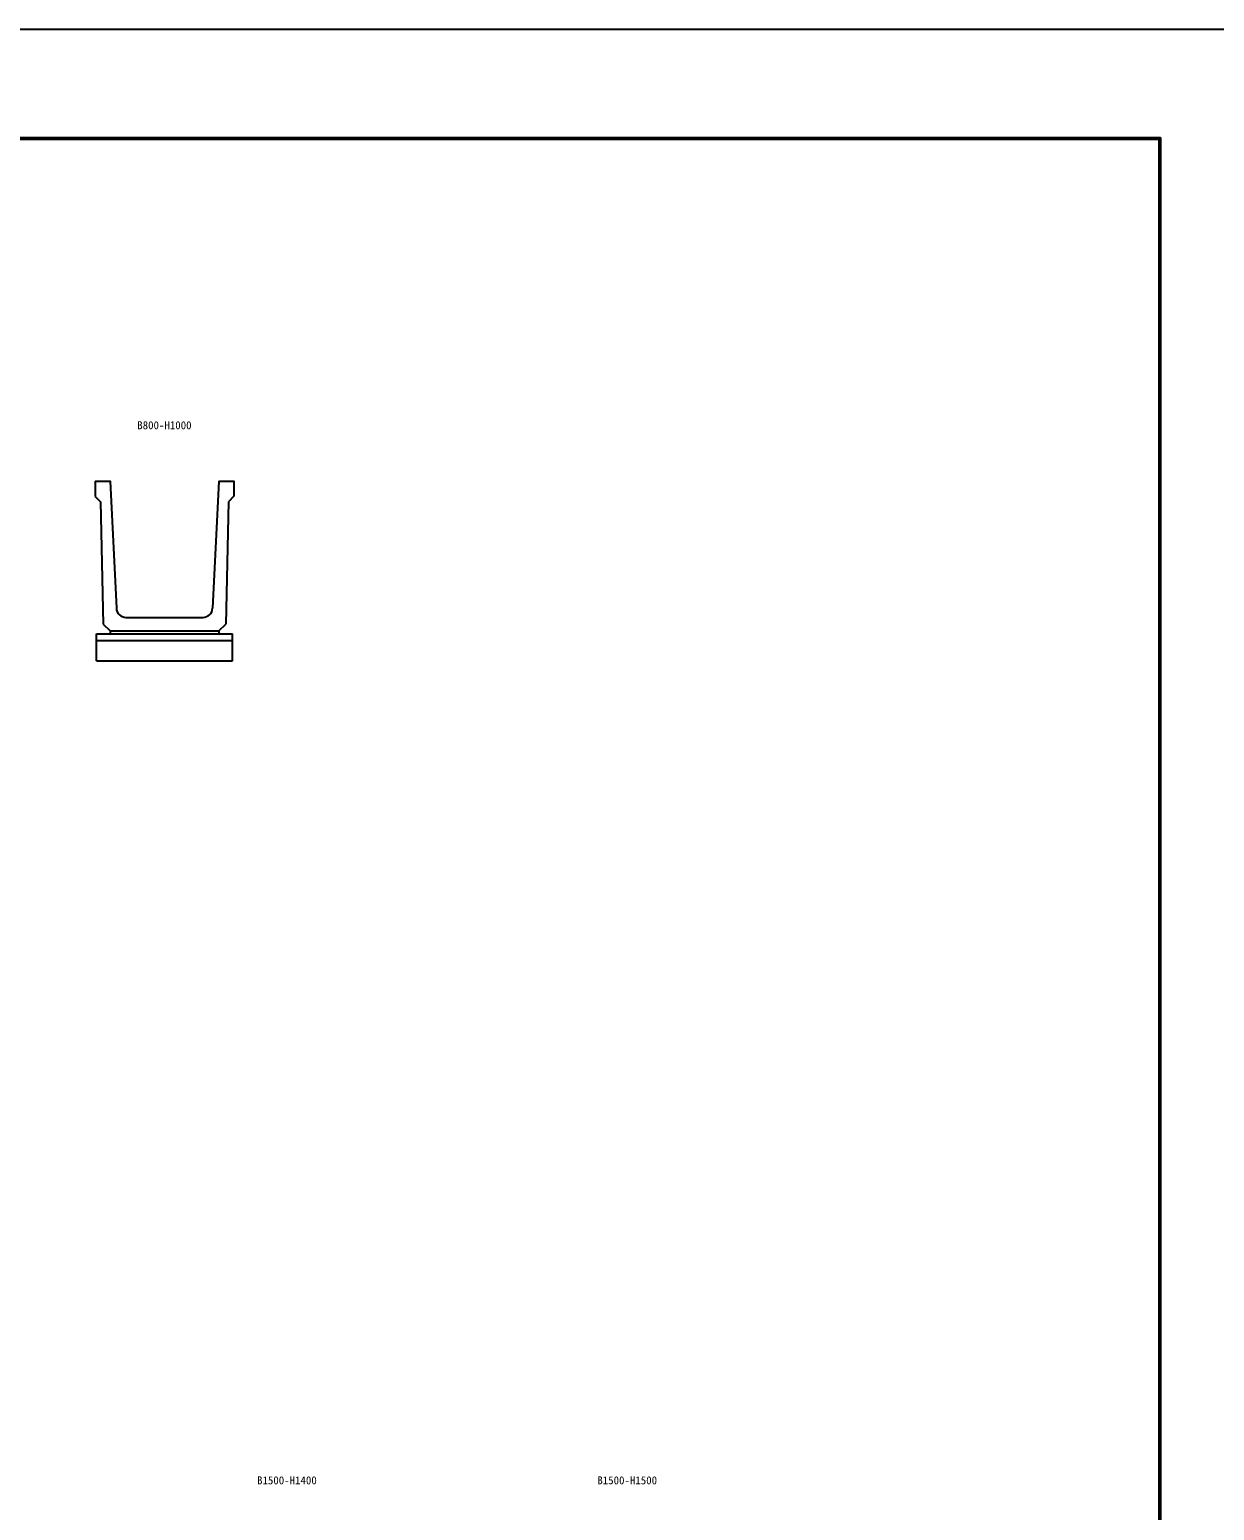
# Model space of a CAD drawing. Units: millimetres, scale not verified. Extents: x -33600 to 33600, y -11880 to 11880.
# Drawn here: x -9104 to -400, y 1000 to 11880 of the extents above; entities that cross this region are included whole.
import ezdxf
from ezdxf.enums import TextEntityAlignment as Align

# ---------------------------------------------------------------- set-up
doc = ezdxf.new("R2010")
doc.units = ezdxf.units.MM
doc.header["$LTSCALE"] = 40
for name, color, linetype, lineweight in [('0-1_Defpoints', 5, 'Continuous', 25), ('0-5_OUTLINE', 3, 'Continuous', 25), ('0-6_TXT', 7, 'Continuous', 25), ('0-7_WAKU', 3, 'Continuous', 25)]:
    doc.layers.add(name, color=color, linetype=linetype, lineweight=lineweight)
doc.styles.add('ＭＳ ゴシック', font='')
doc.styles.get('ＭＳ ゴシック').set_extended_font_data('MS Gothic')

msp = doc.modelspace()

# ---------------------------------------------------------------- linework, layer by layer
at = {"layer": '0-1_Defpoints'}
msp.add_lwpolyline([(-33600, -11880), (0, -11880), (0, 11880), (-33600, 11880)], close=True, dxfattribs=at)
at = {"layer": '0-5_OUTLINE'}
for p, q in [((-8623.17, 8561.44), (-8623.17, 8450.44)), ((-7713.17, 8561.44), (-7759.85, 7627.94)), ((-8623.17, 8450.44), (-8583.17, 8410.44)), ((-8583.17, 8410.44), (-8563.17, 7511.44)), ((-7643.17, 8411.44), (-7663.17, 7511.44)), ((-8563.17, 7511.44), (-8513.17, 7461.44)), ((-8396.58, 7561.44), (-7829.76, 7561.44)), ((-8613.17, 7441.44), (-7613.17, 7441.44)), ((-8613.17, 7241.44), (-8613.17, 7441.44)), ((-8513.17, 7461.44), (-8513.17, 7441.44)), ((-7713.17, 7461.44), (-7713.17, 7441.44)), ((-7613.17, 7241.44), (-7613.17, 7441.44)), ((-8613.17, 7391.44), (-7613.17, 7391.44)), ((-8613.17, 7241.44), (-7613.17, 7241.44))]:
    msp.add_line(p, q, dxfattribs=at)
for points in [[(-8623.17, 8561.44), (-8513.17, 8561.44), (-8466.55, 7629.09)], [(-7713.17, 8561.44), (-7603.17, 8561.44), (-7603.17, 8451.44), (-7643.17, 8411.44)], [(-8513.17, 7461.44), (-7713.17, 7461.44), (-7663.17, 7511.44)]]:
    msp.add_lwpolyline(points, dxfattribs=at)
for centre, start, end in [((-8396.58, 7631.44), 182.86241, 270), ((-7829.76, 7631.44), 270, 357.13759)]:
    msp.add_arc(centre, 70, start, end, dxfattribs=at)
at = {"layer": '0-7_WAKU', "lineweight": 50}
msp.add_lwpolyline([(-32800, -11080), (-800, -11080), (-800, 11080), (-32800, 11080)], close=True, dxfattribs=at)

# ---------------------------------------------------------------- texts
at = {"layer": '0-6_TXT', "style": 'ＭＳ ゴシック'}
for s, p in [('B800-H1000', (-8313.17, 8926.12)), ('B1500-H1400', (-7433.17, 1173.62)), ('B1500-H1500', (-4933.17, 1173.62))]:
    msp.add_text(s, height=58.65, dxfattribs=at).set_placement(p, align=Align.BOTTOM_LEFT)

doc.saveas('drawing.dxf')
